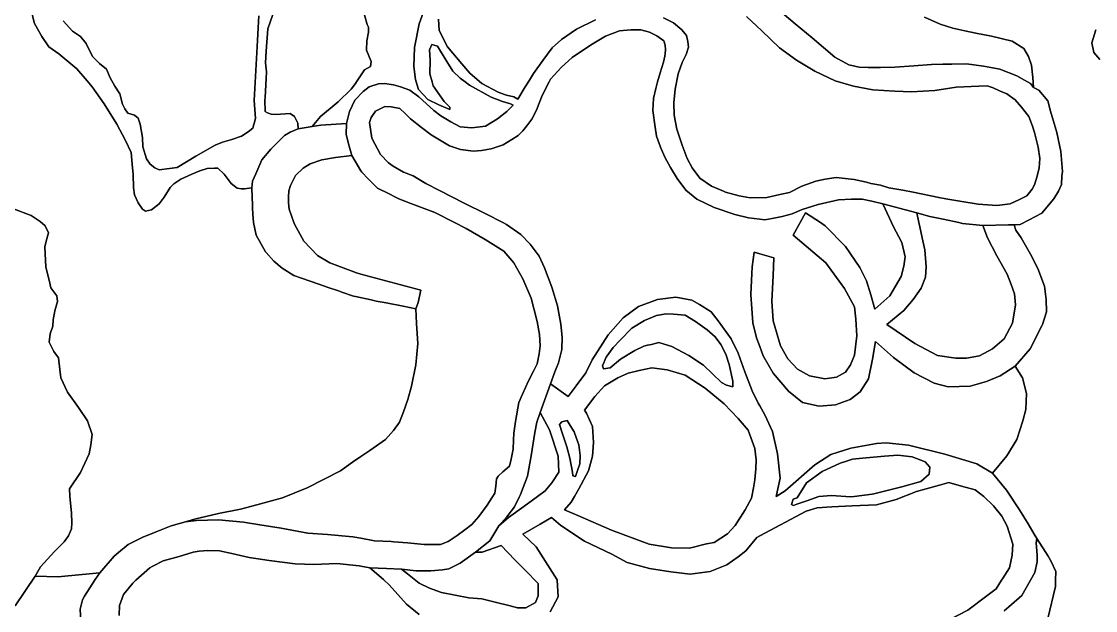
# Model space of a CAD drawing. Header units: inches. Extents: x 288635 to 1232953, y 676945 to 1655780.
# Drawn here: x 476562 to 509726, y 1128509 to 1146711 of the extents above; entities that cross this region are included whole.
import ezdxf

# ---------------------------------------------------------------- set-up
doc = ezdxf.new("R2010")
doc.units = ezdxf.units.IN
doc.header["$MEASUREMENT"] = 0

msp = doc.modelspace()

# ---------------------------------------------------------------- linework, layer by layer
at = {"color": 1}
for points in [[(478400.0565, 1128175.022), (478379.2353, 1128553.9688), (478448.0271, 1128839.7194), (478512.8878, 1128957.6479), (478836.3048, 1129463.7289), (478985.4236, 1129677.6569), (479427.3844, 1130185.6579), (479561.7694, 1130300.845), (479854.1053, 1130551.4187), (479981.8734, 1130613.9435), (480331.6263, 1130785.0991), (480438.3247, 1130827.9062), (480721.9591, 1130941.6997), (481179.988, 1131125.4598), (481623.615, 1131253.5493), (481966.9924, 1131289.766), (482649.6188, 1131310.9327), (483416.912, 1131236.8492), (483924.913, 1131157.474), (484581.081, 1131056.9322), (485406.5826, 1130903.4735), (486015.1255, 1130855.8484), (486793.0021, 1130787.0566), (487045.582, 1130741.3138), (487465.0451, 1130665.348), (487977.3066, 1130638.1483), (488063.0046, 1130633.598), (488481.0471, 1130596.5562), (488994.3398, 1130554.2228), (489497.0492, 1130554.2228), (489740.4663, 1130638.8897), (490010.3418, 1130824.0984), (490253.759, 1130998.7237), (490465.4261, 1131168.0574), (490682.3849, 1131411.4745), (490941.677, 1131766.0169), (491089.844, 1131988.2674), (491174.5108, 1132136.4343), (491206.2609, 1132353.3931), (491232.7193, 1132575.6435), (491280.3444, 1132665.602), (491428.5114, 1132797.894), (491629.5951, 1132972.5193), (491687.8035, 1133184.1864), (491740.7203, 1133491.1037), (491756.5953, 1133787.4376), (491767.1787, 1133993.813), (491814.8038, 1134348.3554), (491920.6373, 1134941.0233), (492031.7626, 1135195.0238), (492222.2629, 1135607.7746), (492370.4299, 1135909.4002), (492481.5551, 1136131.6506), (492545.0553, 1136438.5679), (492576.8053, 1136692.5684), (492555.6386, 1137041.8191), (492481.5551, 1137443.9866), (492301.6381, 1138163.6547), (492047.6376, 1138756.3226), (491761.887, 1139253.7402), (491454.9697, 1139608.2826), (490883.4686, 1139978.7), (490296.0924, 1140312.0757), (489935.2801, 1140494.4428), (489322.4238, 1140804.2017), (488586.8807, 1141089.9522), (488211.1716, 1141227.5358), (488107.2007, 1141282.3568), (487920.1293, 1141380.9945), (487555.0036, 1141555.6198), (487265.0197, 1141847.0854), (487071.9793, 1142050.2858), (487045.582, 1142093.7478), (486758.822, 1142565.8857), (486685.4805, 1142852.5842), (486591.1817, 1143221.207), (486601.3417, 1143556.4877), (486690.9785, 1143924.8096), (486858.6189, 1144275.3303), (487117.6994, 1144549.6508), (487300.5798, 1144686.8111), (487585.0603, 1144788.4113), (487773.0207, 1144798.5713), (488052.4213, 1144752.8512), (488260.7017, 1144686.8111), (488550.2623, 1144585.2109), (488834.7428, 1144382.0105), (489291.9437, 1143960.3696), (489510.3842, 1143797.8093), (489820.2648, 1143609.8489), (490109.8254, 1143457.4486), (490470.5061, 1143421.8886), (490892.1469, 1143477.7687), (491257.061, 1143704.57), (491544.9283, 1143924.7037), (491740.3375, 1144123.4821), (491658.1701, 1144160.7125), (491416.4676, 1144240.9262), (491062.8183, 1144375.5007), (490397.3369, 1144741.2614), (490260.7226, 1144844.3214), (490107.7764, 1144959.7019), (489884.2559, 1145178.1423), (489701.3755, 1145477.8629), (489498.1751, 1145797.9035), (489406.735, 1145950.3038), (489300.0547, 1145980.7839), (489234.0146, 1146001.1039), (489157.8145, 1145833.4636), (489178.1345, 1145518.503), (489173.0545, 1145091.7821), (489241.7936, 1144844.3214), (489274.6547, 1144726.0214), (489609.9354, 1144233.2604), (489792.8157, 1144065.6201), (489792.8157, 1143994.4999), (489447.375, 1144136.7402), (489107.0144, 1144304.3805), (488822.5338, 1144609.1812), (488748.0727, 1144844.3214), (488726.0136, 1144913.9818), (488680.2935, 1145315.3026), (488695.5335, 1145909.6638), (488844.7956, 1146637.7899), (489051.1342, 1147205.0663)], [(489051.1342, 1147205.0663), (488844.7956, 1146637.7899), (488695.5335, 1145909.6638), (488680.2935, 1145315.3026), (488726.0136, 1144913.9818), (488748.0727, 1144844.3214), (488822.5338, 1144609.1812), (489107.0144, 1144304.3805), (489447.375, 1144136.7402), (489792.8157, 1143994.4999), (489792.8157, 1144065.6201), (489609.9354, 1144233.2604), (489274.6547, 1144726.0214), (489241.7936, 1144844.3214), (489173.0545, 1145091.7821), (489178.1345, 1145518.503), (489157.8145, 1145833.4636), (489234.0146, 1146001.1039), (489300.0547, 1145980.7839), (489406.735, 1145950.3038), (489498.1751, 1145797.9035), (489701.3755, 1145477.8629), (489884.2559, 1145178.1423), (490107.7764, 1144959.7019), (490260.7226, 1144844.3214), (490397.3369, 1144741.2614), (491062.8183, 1144375.5007), (491416.4676, 1144240.9262), (491658.1701, 1144160.7125), (491740.3375, 1144123.4821), (491544.9283, 1143924.7037), (491257.061, 1143704.57), (490892.1469, 1143477.7687), (490470.5061, 1143421.8886), (490109.8254, 1143457.4486), (489820.2648, 1143609.8489), (489510.3842, 1143797.8093), (489291.9437, 1143960.3696), (488834.7428, 1144382.0105), (488550.2623, 1144585.2109), (488260.7017, 1144686.8111), (488052.4213, 1144752.8512), (487773.0207, 1144798.5713), (487585.0603, 1144788.4113), (487300.5798, 1144686.8111), (487117.6994, 1144549.6508), (486858.6189, 1144275.3303), (486690.9785, 1143924.8096), (486601.3417, 1143556.4877), (485803.7801, 1143510.7676), (485538.5858, 1143463.2579), (485797.878, 1143775.4669), (486337.6291, 1144230.5511), (486739.7966, 1144616.8436), (486877.3802, 1144796.7606), (486908.2947, 1144844.3214), (487152.5474, 1145220.0948), (487343.0478, 1145320.6366), (487358.9228, 1145468.8036), (487216.0475, 1145823.346), (487226.6309, 1146114.3882), (487274.256, 1146384.2638), (487274.256, 1146537.7224), (487231.9225, 1146617.0976), (487147.2557, 1146950.4732)], [(476875.941, 1147009.5975), (476967.6012, 1146648.5245), (477191.1216, 1146242.1237), (477404.4821, 1145922.083), (477719.4427, 1145713.8026), (478268.0838, 1145251.5217), (478588.1244, 1144880.6809), (478740.5247, 1144692.7206), (479111.3655, 1144164.3995), (479507.6063, 1143539.5583), (479776.8468, 1143036.6373), (479949.5672, 1142665.7965), (479984.2806, 1142305.1158), (480009.6806, 1141983.3818), (480018.1473, 1141585.4477), (480052.014, 1141352.6139), (480162.0809, 1141102.8467), (480297.5479, 1140912.3463), (480394.9147, 1140853.0795), (480572.7151, 1140886.9463), (480809.7822, 1141073.2133), (480966.4159, 1141280.6471), (481148.4496, 1141585.4477), (481271.2165, 1141695.5146), (481478.6502, 1141839.4482), (481817.3176, 1141991.8485), (482071.3181, 1142093.4487), (482295.6852, 1142169.6488), (482520.0523, 1142182.3489), (482625.8858, 1142173.8822), (482816.3862, 1141987.6152), (483036.52, 1141703.9813), (483218.5537, 1141560.0476), (483354.0206, 1141534.6476), (483452.3865, 1141536.1157), (483676.0016, 1141565.3393), (483684.7768, 1141272.8335), (483691.2416, 1141057.3383), (483697.3078, 1140947.1356), (483708.0662, 1140751.691), (483721.7216, 1140503.6172), (483808.0818, 1140107.3764), (484097.6424, 1139594.2954), (484118.4894, 1139570.587), (484356.7229, 1139299.6548), (484610.7234, 1139091.3744), (484971.4041, 1138862.7739), (485210.9752, 1138781.1019), (485744.9789, 1138591.6341), (486033.1263, 1138486.8532), (486353.924, 1138386.031), (486457.8394, 1138350.9452), (486810.3678, 1138227.7726), (486877.4536, 1138212.811), (487356.6497, 1138105.94), (487516.4892, 1138070.2923), (487818.9085, 1138015.6888), (488344.153, 1137917.181), (488735.6917, 1137831.5318), (488761.0917, 1137379.4109), (488801.7318, 1136759.6497), (488740.7717, 1136104.3284), (488608.6914, 1135443.9271), (488491.8512, 1135027.3662), (488359.3018, 1134645.8827), (488238.6621, 1134330.7346), (488053.4534, 1134071.4424), (487799.4529, 1133790.9835), (487323.2019, 1133452.3161), (487045.582, 1133267.2362), (486783.4508, 1133092.4821), (486413.0334, 1132822.6065), (485381.1564, 1132298.9422), (484619.1548, 1131989.0615), (483831.7533, 1131770.6211), (483328.8323, 1131643.6209), (482648.1109, 1131511.5406), (481901.3494, 1131333.7402), (481623.615, 1131253.5493), (481179.988, 1131125.4598), (480721.9591, 1130941.6997), (480438.3247, 1130827.9062), (480331.6263, 1130785.0991), (479981.8734, 1130613.9435), (479854.1053, 1130551.4187), (479561.7694, 1130300.845), (479427.3844, 1130185.6579), (478985.4236, 1129677.6569), (477999.9016, 1129581.1367), (477690.021, 1129550.6567), (476988.9796, 1129570.9767), (477146.4599, 1129860.5373), (477583.3408, 1130338.0582), (477877.9813, 1130632.6988), (478010.0616, 1130815.5792), (478106.5818, 1131034.0196), (478116.7418, 1131221.98), (478111.6618, 1131516.6206), (478050.7017, 1132039.8616), (478045.6217, 1132268.4621), (478380.9024, 1132776.4631), (478655.2229, 1133350.5043), (478706.023, 1133629.9048), (478740.0701, 1133951.5382), (478603.9995, 1134366.9296), (478318.2489, 1134784.9721), (477984.8732, 1135255.9314), (477773.2061, 1135700.4323), (477741.4561, 1135954.4328), (477704.4143, 1136319.5585), (477561.539, 1136510.0589), (477418.6638, 1136806.3928), (477445.1221, 1137055.1017), (477535.0807, 1137293.2272), (477545.664, 1137494.3109), (477593.2891, 1137769.4781), (477672.6643, 1138060.5204), (477656.7892, 1138235.1457), (477471.5805, 1138478.5629), (477418.6638, 1138721.98), (477318.1219, 1139118.8558), (477281.0802, 1139743.2737), (477328.7052, 1139923.1907), (477392.2054, 1140177.1913), (477291.6635, 1140399.4417), (477138.2049, 1140526.442), (476857.746, 1140716.9423), (476312.7032, 1140923.3177)], [(484321.5001, 1146924.0148), (484173.3331, 1146484.8056), (484120.4163, 1145796.8876), (484093.9579, 1145437.0535), (484125.708, 1145156.5946), (484120.4163, 1144950.2192), (484088.7464, 1144365.4204), (484078.0829, 1144278.1762), (484083.3746, 1143928.9255), (484157.4581, 1143886.5921), (484268.5833, 1143844.2587), (484416.7502, 1143833.6753), (484861.2511, 1143870.7171), (484988.2514, 1143775.4669), (485099.3766, 1143569.0915), (485109.96, 1143394.4661), (484853.8182, 1143292.3271), (484686.1778, 1143185.6469), (484259.457, 1142764.0061), (483985.1364, 1142433.8054), (483802.2561, 1142007.0846), (483700.6559, 1141773.4041), (483676.0016, 1141565.3393), (483452.3865, 1141536.1157), (483354.0206, 1141534.6476), (483218.5537, 1141560.0476), (483036.52, 1141703.9813), (482816.3862, 1141987.6152), (482625.8858, 1142173.8822), (482520.0523, 1142182.3489), (482295.6852, 1142169.6488), (482071.3181, 1142093.4487), (481817.3176, 1141991.8485), (481478.6502, 1141839.4482), (481271.2165, 1141695.5146), (481148.4496, 1141585.4477), (480966.4159, 1141280.6471), (480809.7822, 1141073.2133), (480572.7151, 1140886.9463), (480394.9147, 1140853.0795), (480297.5479, 1140912.3463), (480162.0809, 1141102.8467), (480052.014, 1141352.6139), (480018.1473, 1141585.4477), (480009.6806, 1141983.3818), (479984.2806, 1142305.1158), (479949.5672, 1142665.7965), (479776.8468, 1143036.6373), (479507.6063, 1143539.5583), (479111.3655, 1144164.3995), (478740.5247, 1144692.7206), (478588.1244, 1144880.6809), (478268.0838, 1145251.5217), (477719.4427, 1145713.8026), (477404.4821, 1145922.083), (477191.1216, 1146242.1237), (476967.6012, 1146648.5245), (476875.941, 1147009.5975)], [(483893.6543, 1146880.9578), (483874.9354, 1146516.9094), (483852.5944, 1146123.9232), (483752.1947, 1144273.3502), (483783.926, 1143714.7568), (483707.7259, 1143409.9562), (483560.4056, 1143298.1959), (483352.1252, 1143166.1157), (483062.5646, 1143064.5155), (482767.924, 1142983.2353), (482539.3236, 1142886.7151), (481944.9624, 1142546.3544), (481365.8412, 1142195.8337), (481132.1607, 1142165.3537), (480817.2001, 1142129.7936), (480680.0398, 1142185.6737), (480537.7996, 1142297.4339), (480420.9593, 1142470.1543), (480309.1991, 1142835.915), (480299.0391, 1143125.4756), (480227.9189, 1143542.0364), (480166.9588, 1143724.9168), (480050.1186, 1143816.357), (479846.9182, 1143877.3171), (479750.398, 1144014.4774), (479684.3578, 1144156.7176), (479597.9977, 1144471.6783), (479440.5174, 1144715.5188), (479303.3571, 1144969.5193), (479191.5969, 1145233.6798), (478973.1564, 1145411.4802), (478759.796, 1145624.8406), (478556.5956, 1146026.1614), (478388.9553, 1146249.6818), (478134.9548, 1146412.2422), (477850.4742, 1146732.2828)], [(477850.4742, 1146732.2828), (478134.9548, 1146412.2422), (478388.9553, 1146249.6818), (478556.5956, 1146026.1614), (478759.796, 1145624.8406), (478973.1564, 1145411.4802), (479191.5969, 1145233.6798), (479303.3571, 1144969.5193), (479440.5174, 1144715.5188), (479597.9977, 1144471.6783), (479684.3578, 1144156.7176), (479750.398, 1144014.4774), (479846.9182, 1143877.3171), (480050.1186, 1143816.357), (480166.9588, 1143724.9168), (480227.9189, 1143542.0364), (480299.0391, 1143125.4756), (480309.1991, 1142835.915), (480420.9593, 1142470.1543), (480537.7996, 1142297.4339), (480680.0398, 1142185.6737), (480817.2001, 1142129.7936), (481132.1607, 1142165.3537), (481365.8412, 1142195.8337), (481944.9624, 1142546.3544), (482539.3236, 1142886.7151), (482767.924, 1142983.2353), (483062.5646, 1143064.5155), (483352.1252, 1143166.1157), (483560.4056, 1143298.1959), (483707.7259, 1143409.9562), (483783.926, 1143714.7568), (483752.1947, 1144273.3502), (483852.5944, 1146123.9232), (483874.9354, 1146516.9094), (483893.6543, 1146880.9578)], [(499992.782, 1147033.8455), (500449.9829, 1146637.6048), (500973.224, 1146200.7239), (501679.3454, 1145611.4427), (502106.0662, 1145372.6822), (502431.1869, 1145296.4821), (502705.5074, 1145286.3221), (503086.5082, 1145291.4021), (503533.5491, 1145301.5621), (504117.7503, 1145342.2022), (504666.3914, 1145382.8422), (505007.119, 1145388.4279), (505286.1526, 1145393.0023), (505743.3535, 1145398.0823), (506271.6746, 1145332.0421), (506495.195, 1145291.4021), (506769.5156, 1145235.522), (507292.7566, 1145032.3215), (507536.5971, 1144895.1613), (507714.3974, 1144793.5611), (507807.6572, 1144672.6547), (507975.2976, 1144591.3745), (508254.6981, 1144261.1739), (508340.9304, 1143942.4896), (508452.9836, 1143556.5593), (508482.8257, 1143453.7782), (508534.0987, 1143280.7319), (508656.0189, 1142691.4507), (508701.739, 1142076.7695), (508691.0275, 1141935.734), (508671.259, 1141675.4487), (508584.8988, 1141472.2483), (508442.6585, 1141228.4078), (508071.8178, 1140791.5269), (507675.577, 1140578.1665), (507396.1764, 1140441.0062), (507218.3761, 1140425.7662), (507037.9165, 1140422.6553), (506243.0071, 1140408.9522), (505616.3533, 1140470.4724), (505502.7792, 1140494.4428), (505017.2603, 1140596.9141), (504605.4312, 1140683.8328), (504204.1587, 1140799.6956), (503161.6983, 1141074.8628), (502818.3527, 1141162.554), (502522.0188, 1141215.4708), (502188.6432, 1141215.4708), (501791.7674, 1141199.5958), (501162.0578, 1141056.7205), (500669.9318, 1140897.9702), (500357.7228, 1140770.9699), (500050.8055, 1140686.3031), (499738.5966, 1140622.803), (499511.0545, 1140585.7612), (499356.9971, 1140603.7892), (499013.6368, 1140643.9697), (498590.3026, 1140749.8032), (497954.2077, 1140960.5178), (497420.8067, 1141219.5983), (497075.366, 1141493.9189), (496806.1254, 1141859.6796), (496602.925, 1142200.0403), (496425.1247, 1142520.0809), (496298.1244, 1142829.9615), (496171.1242, 1143165.2422), (496125.4041, 1143449.7228), (496054.2839, 1143957.7238), (496079.684, 1144328.5645), (496145.7241, 1144643.5252), (496205.5357, 1144844.3214), (496287.9644, 1145121.0461), (496384.4846, 1145456.3268), (496425.1247, 1145639.2072), (496433.7074, 1145722.8884), (496445.4447, 1145837.3276), (496440.3647, 1145974.4878), (496399.7246, 1146111.6481), (496181.2842, 1146269.1284), (495952.6837, 1146380.8886), (495683.4432, 1146446.9288), (495378.6426, 1146446.9288), (495028.1219, 1146421.5287), (494596.321, 1146253.8884), (494128.9601, 1145974.4878), (493570.159, 1145593.4871), (493234.8783, 1145298.8465), (492899.5976, 1144922.9257), (492859.1045, 1144844.3214), (492640.5171, 1144420.0047), (492548.2303, 1144187.1709), (492467.7968, 1143971.2705), (492323.8631, 1143691.8699), (492162.9962, 1143488.6695), (492040.2292, 1143327.8025), (491896.2956, 1143188.1023), (491705.7952, 1143061.102), (491440.788, 1142898.6475), (491069.9473, 1142776.7273), (490770.2267, 1142720.8472), (490521.3062, 1142705.6071), (490114.9054, 1142756.4072), (489774.5447, 1142868.1675), (489215.7436, 1143203.4481), (488916.023, 1143432.0486), (488570.5823, 1143701.2891), (488408.022, 1143868.9295), (488240.3816, 1144021.3298), (487976.2211, 1144077.2099), (487783.1807, 1144082.2899), (487498.7002, 1143940.0496), (487356.4599, 1143747.0092), (487310.7398, 1143584.4489), (487381.8599, 1143106.9279), (487646.0205, 1142598.9269), (487894.941, 1142339.8464), (488041.8379, 1142243.5379), (488354.0469, 1142053.0375), (488660.9642, 1141941.9123), (489047.2566, 1141709.0785), (489491.7575, 1141476.2447), (490232.5923, 1141100.5356), (490899.3436, 1140767.1599), (491427.1832, 1140494.4428), (491534.3449, 1140439.0759), (491978.8458, 1140126.867), (492264.5964, 1139830.533), (492550.3469, 1139460.1156), (492714.3889, 1139094.9899), (492936.6394, 1138497.0304), (493111.2647, 1137920.2376), (493217.0983, 1137354.0281), (493259.4317, 1136951.8606), (493243.5566, 1136570.8599), (493143.0148, 1136163.4007), (493026.5979, 1135882.9418), (492895.8224, 1135515.2267), (492580.8618, 1134631.3049), (492476.2634, 1134332.4804), (492418.055, 1134009.6881), (492296.3464, 1133284.7283), (492190.5129, 1132660.3104), (491968.2624, 1132094.1009), (491940.3617, 1132036.7051), (491783.0537, 1131713.1001), (491544.9283, 1131406.1829), (491305.7792, 1131131.1779), (491026.3787, 1130658.737), (490584.4178, 1130313.2963), (490110.8837, 1129977.43), (489761.633, 1129802.8047), (489560.5493, 1129771.0546), (489200.7152, 1129734.0128), (488745.631, 1129734.0128), (488301.4548, 1129792.5379), (487835.9323, 1129811.4104), (487322.4946, 1129832.2255), (487045.582, 1129883.2706), (486994.0858, 1129892.7632), (486295.5844, 1129961.555), (485591.7913, 1129929.8049), (485014.9985, 1129956.2633), (484210.6636, 1130056.8052), (483591.5373, 1130146.7637), (483057.0779, 1130273.7639), (482681.3689, 1130353.1391), (482321.5348, 1130369.0141), (482046.3676, 1130347.8474), (481861.1589, 1130316.0973), (481427.2413, 1130178.5137), (480935.1154, 1130040.9301), (480622.1884, 1129880.4547), (480595.8131, 1129866.9289), (480522.3645, 1129829.263), (480094.7481, 1129444.8402), (479998.4885, 1129358.3038), (479712.7379, 1129009.0531), (479591.0293, 1128665.094), (479575.1543, 1128358.1768)], [(487147.2557, 1146950.4732), (487231.9225, 1146617.0976), (487274.256, 1146537.7224), (487274.256, 1146384.2638), (487226.6309, 1146114.3882), (487216.0475, 1145823.346), (487358.9228, 1145468.8036), (487343.0478, 1145320.6366), (487152.5474, 1145220.0948), (486908.2947, 1144844.3214), (486877.3802, 1144796.7606), (486739.7966, 1144616.8436), (486337.6291, 1144230.5511), (486337.6291, 1144230.5511), (485797.878, 1143775.4669), (485538.5858, 1143463.2579), (485109.96, 1143394.4661), (485099.3766, 1143569.0915), (484988.2514, 1143775.4669), (484861.2511, 1143870.7171), (484416.7502, 1143833.6753), (484268.5833, 1143844.2587), (484157.4581, 1143886.5921), (484083.3746, 1143928.9255), (484078.0829, 1144278.1762), (484088.7464, 1144365.4204), (484120.4163, 1144950.2192), (484125.708, 1145156.5946), (484093.9579, 1145437.0535), (484120.4163, 1145796.8876), (484173.3331, 1146484.8056), (484321.5001, 1146924.0148)], [(496389.5646, 1146817.7695), (496694.3652, 1146670.4492), (496953.4457, 1146457.0888), (497100.766, 1146279.2884), (497141.4061, 1146091.3281), (497156.6461, 1145918.6077), (497090.606, 1145684.9273), (496963.6058, 1145441.0868), (496836.6055, 1145095.6461), (496745.1653, 1144618.1251), (496709.6052, 1144196.4843), (496719.7653, 1143810.4035), (496801.0454, 1143378.6026), (496958.5257, 1142885.8417), (497121.0861, 1142479.4408), (497268.4064, 1142184.8003), (497512.2469, 1141864.7596), (497867.8476, 1141625.9991), (498235.9296, 1141465.7752), (498299.6484, 1141438.0388), (498722.5946, 1141326.596), (499061.2619, 1141263.0959), (499574.5546, 1141268.3876), (499976.7221, 1141363.6378), (500278.3477, 1141427.1379), (500654.0567, 1141622.93), (501087.9743, 1141776.3886), (501379.0165, 1141834.5971), (501722.9756, 1141887.5138), (502273.31, 1141824.0137), (502659.6024, 1141744.6385), (502785.3118, 1141706.3792), (503090.1686, 1141657.3259), (503339.9357, 1141568.4257), (503781.4469, 1141495.9765), (504097.4302, 1141435.6744), (504884.8318, 1141273.114), (505109.1947, 1141234.5516), (505535.0731, 1141161.3538), (506098.9542, 1141069.9136), (506678.0754, 1141029.2735), (507094.6362, 1141080.0736), (507379.1168, 1141207.0739), (507607.7172, 1141318.8341), (507770.2776, 1141527.1145), (507846.4777, 1141659.1948), (507927.7579, 1141928.4353), (507983.638, 1142192.5959), (508009.038, 1142471.9964), (507958.2379, 1142827.5971), (507846.4777, 1143284.798), (507780.4376, 1143477.8384), (507663.5973, 1143772.479), (507440.0769, 1144062.0396), (507241.9565, 1144290.6401), (506982.876, 1144478.6004), (506764.4355, 1144570.0406), (506566.3152, 1144656.4008), (506383.4348, 1144717.3609), (506124.3543, 1144712.2809), (505428.3929, 1144676.7208), (505232.0524, 1144646.7452), (504762.9115, 1144575.1206), (504041.5501, 1144539.5606), (503533.5491, 1144554.8006), (502852.8277, 1144600.5207), (502253.3865, 1144707.2009), (501684.4254, 1144879.9212), (501054.5041, 1145179.6418), (500490.623, 1145509.8425), (499967.382, 1145901.0033), (499418.7409, 1146419.1643), (498946.2999, 1146866.2052)], [(498946.2999, 1146866.2052), (499418.7409, 1146419.1643), (499967.382, 1145901.0033), (500490.623, 1145509.8425), (501054.5041, 1145179.6418), (501684.4254, 1144879.9212), (502253.3865, 1144707.2009), (502852.8277, 1144600.5207), (503533.5491, 1144554.8006), (504041.5501, 1144539.5606), (504762.9115, 1144575.1206), (505232.0524, 1144646.7452), (505428.3929, 1144676.7208), (506124.3543, 1144712.2809), (506383.4348, 1144717.3609), (506566.3152, 1144656.4008), (506764.4355, 1144570.0406), (506982.876, 1144478.6004), (507241.9565, 1144290.6401), (507440.0769, 1144062.0396), (507663.5973, 1143772.479), (507780.4376, 1143477.8384), (507846.4777, 1143284.798), (507958.2379, 1142827.5971), (508009.038, 1142471.9964), (507983.638, 1142192.5959), (507927.7579, 1141928.4353), (507846.4777, 1141659.1948), (507770.2776, 1141527.1145), (507607.7172, 1141318.8341), (507379.1168, 1141207.0739), (507094.6362, 1141080.0736), (506678.0754, 1141029.2735), (506098.9542, 1141069.9136), (505535.0731, 1141161.3538), (505109.1947, 1141234.5516), (504884.8318, 1141273.114), (504097.4302, 1141435.6744), (503781.4469, 1141495.9765), (503339.9357, 1141568.4257), (503090.1686, 1141657.3259), (502785.3118, 1141706.3792), (502659.6024, 1141744.6385), (502273.31, 1141824.0137), (501722.9756, 1141887.5138), (501379.0165, 1141834.5971), (501087.9743, 1141776.3886), (500654.0567, 1141622.93), (500278.3477, 1141427.1379), (499976.7221, 1141363.6378), (499574.5546, 1141268.3876), (499061.2619, 1141263.0959), (498722.5946, 1141326.596), (498299.6484, 1141438.0388), (498235.9296, 1141465.7752), (497867.8476, 1141625.9991), (497512.2469, 1141864.7596), (497268.4064, 1142184.8003), (497121.0861, 1142479.4408), (496958.5257, 1142885.8417), (496801.0454, 1143378.6026), (496719.7653, 1143810.4035), (496709.6052, 1144196.4843), (496745.1653, 1144618.1251), (496836.6055, 1145095.6461), (496963.6058, 1145441.0868), (497090.606, 1145684.9273), (497156.6461, 1145918.6077), (497141.4061, 1146091.3281), (497100.766, 1146279.2884), (496953.4457, 1146457.0888), (496694.3652, 1146670.4492), (496389.5646, 1146817.7695)], [(504449.8411, 1146846.0524), (504932.4421, 1146627.6119), (505318.5228, 1146500.6117), (505686.7629, 1146421.9839), (505686.7692, 1146421.9826), (506033.2757, 1146349.174), (506512.2547, 1146252.5379), (507152.3359, 1146100.1376), (507507.9366, 1145876.6171), (507655.2569, 1145632.7766), (507746.6971, 1145363.5361), (507787.3372, 1144977.4553), (507807.6572, 1144672.6547), (507714.3974, 1144793.5611), (507536.5971, 1144895.1613), (507292.7566, 1145032.3215), (506769.5156, 1145235.522), (506495.195, 1145291.4021), (506271.6746, 1145332.0421), (505743.3535, 1145398.0823), (505286.1526, 1145393.0023), (505007.119, 1145388.4279), (504666.3914, 1145382.8422), (504117.7503, 1145342.2022), (503533.5491, 1145301.5621), (503086.5082, 1145291.4021), (502705.5074, 1145286.3221), (502431.1869, 1145296.4821), (502106.0662, 1145372.6822), (501679.3454, 1145611.4427), (500973.224, 1146200.7239), (500449.9829, 1146637.6048), (499992.782, 1147033.8455)], [(508257.7377, 1128265.0432), (508486.3381, 1129249.2951), (508489.6034, 1129370.1097), (508491.6232, 1129444.8402), (508499.0382, 1129719.1961), (508346.6379, 1130049.3967), (508268.7571, 1130192.9738), (507915.5631, 1130740.2223), (507832.8974, 1130868.3068), (507650.0171, 1131183.2674), (507375.6965, 1131620.1483), (506979.4557, 1132224.6695), (506544.1487, 1132749.4221), (506986.7191, 1133285.8712), (507295.1774, 1133795.4978), (507482.9345, 1134372.1806), (507576.8131, 1134720.8725), (507590.2243, 1135217.0879), (507469.5233, 1135699.892), (507241.5325, 1136061.9951), (507710.9254, 1136598.4442), (508063.7191, 1137304.0318), (508086.4397, 1137349.4729), (508214.0581, 1137743.5208), (508203.898, 1138119.4416), (508153.0979, 1138530.9224), (507944.8175, 1139079.5635), (507721.2971, 1139516.4444), (507426.6565, 1140029.5254), (507264.8103, 1140266.3735), (507218.3761, 1140425.7662), (507396.1764, 1140441.0062), (507675.577, 1140578.1665), (508071.8178, 1140791.5269), (508442.6585, 1141228.4078), (508584.8988, 1141472.2483), (508671.259, 1141675.4487), (508691.0275, 1141935.734), (508701.739, 1142076.7695), (508656.0189, 1142691.4507), (508534.0987, 1143280.7319), (508482.8257, 1143453.7782), (508452.9836, 1143556.5593), (508340.9304, 1143942.4896), (508254.6981, 1144261.1739), (507975.2976, 1144591.3745), (507807.6572, 1144672.6547), (507787.3372, 1144977.4553), (507746.6971, 1145363.5361), (507655.2569, 1145632.7766), (507507.9366, 1145876.6171), (507152.3359, 1146100.1376), (506512.2547, 1146252.5379), (506033.2757, 1146349.174), (505686.7692, 1146421.9826), (505686.7629, 1146421.9839), (505318.5228, 1146500.6117), (504932.4421, 1146627.6119), (504449.8411, 1146846.0524)], [(489437.215, 1146778.3455), (489462.6151, 1146427.8248), (489721.6956, 1145924.9038), (490163.6565, 1145396.5827), (490402.4169, 1145112.1022), (490773.2577, 1144792.0615), (491281.2587, 1144522.821), (491474.9349, 1144459.0496), (491541.7532, 1144433.2339), (491761.3579, 1144377.6713), (491885.3249, 1144312.4531), (492111.4554, 1144688.6761), (492132.5161, 1144724.8053), (492247.3401, 1144901.8256), (492247.3416, 1144901.828), (492376.3566, 1145100.7261), (492660.8372, 1145507.1269), (492950.3977, 1145893.2077), (493239.9583, 1146152.2882), (493702.2392, 1146472.3288), (494286.4404, 1146761.8894)], [(494286.4404, 1146761.8894), (493702.2392, 1146472.3288), (493239.9583, 1146152.2882), (492950.3977, 1145893.2077), (492660.8372, 1145507.1269), (492376.3566, 1145100.7261), (492247.3416, 1144901.828), (492247.3401, 1144901.8256), (492132.5161, 1144724.8053), (492111.4554, 1144688.6761), (491885.3249, 1144312.4531), (491761.3579, 1144377.6713), (491541.7532, 1144433.2339), (491474.9349, 1144459.0496), (491281.2587, 1144522.821), (490773.2577, 1144792.0615), (490402.4169, 1145112.1022), (490163.6565, 1145396.5827), (489721.6956, 1145924.9038), (489462.6151, 1146427.8248), (489437.215, 1146778.3455)], [(509734.6744, 1146452.3516), (509616.1409, 1146045.9508), (509673.7143, 1145747.9235), (509856.5947, 1145534.5631)], [(509856.5947, 1145534.5631), (509673.7143, 1145747.9235), (509616.1409, 1146045.9508), (509734.6744, 1146452.3516)], [(476312.7032, 1140923.3177), (476857.746, 1140716.9423), (477138.2049, 1140526.442), (477291.6635, 1140399.4417), (477392.2054, 1140177.1913), (477328.7052, 1139923.1907), (477281.0802, 1139743.2737), (477318.1219, 1139118.8558), (477418.6638, 1138721.98), (477471.5805, 1138478.5629), (477656.7892, 1138235.1457), (477672.6643, 1138060.5204), (477593.2891, 1137769.4781), (477545.664, 1137494.3109), (477535.0807, 1137293.2272), (477445.1221, 1137055.1017), (477418.6638, 1136806.3928), (477561.539, 1136510.0589), (477704.4143, 1136319.5585), (477741.4561, 1135954.4328), (477773.2061, 1135700.4323), (477984.8732, 1135255.9314), (478318.2489, 1134784.9721), (478603.9995, 1134366.9296), (478740.0701, 1133951.5382), (478706.023, 1133629.9048), (478655.2229, 1133350.5043), (478380.9024, 1132776.4631), (478045.6217, 1132268.4621), (478050.7017, 1132039.8616), (478111.6618, 1131516.6206), (478116.7418, 1131221.98), (478106.5818, 1131034.0196), (478010.0616, 1130815.5792), (477877.9813, 1130632.6988), (477583.3408, 1130338.0582), (477146.4599, 1129860.5373), (476988.9796, 1129570.9767), (476370.4049, 1128659.1072)], [(488843.8518, 1128390.2435), (488446.976, 1128707.7441), (487917.8082, 1129303.0578), (487758.303, 1129444.8402), (487735.6636, 1129464.9641), (487322.4946, 1129832.2255), (487835.9323, 1129811.4104), (488301.4548, 1129792.5379), (488486.8311, 1129643.3326), (488843.8518, 1129355.9746), (489161.3524, 1129197.2242), (489531.7698, 1129064.9323), (490378.4382, 1128906.182), (490775.314, 1128866.4944), (491225.1065, 1128760.6609), (491608.7531, 1128668.0565), (491873.337, 1128588.6814), (492137.9208, 1128588.6814), (492428.9631, 1128760.6609), (492521.5674, 1128959.0988), (492521.5674, 1129342.7454), (492115.1349, 1129758.5212), (491801.065, 1130079.8111), (491370.6276, 1130520.1436), (490782.5382, 1130313.2963), (490584.4178, 1130313.2963), (491026.3787, 1130658.737), (491305.7792, 1131131.1779), (491605.4998, 1131385.1784), (492072.8607, 1131725.5391), (492337.276, 1131918.7657), (492498.6668, 1132036.7051), (492733.2621, 1132208.1401), (492941.5425, 1132451.9806), (493154.9029, 1132782.1812), (493129.5029, 1133274.9422), (492870.4223, 1134092.8239), (492580.8618, 1134631.3049), (492895.8224, 1135515.2267), (493439.3835, 1135118.9859), (493660.237, 1135412.2932), (493690.6144, 1135452.6363), (493989.4667, 1135849.5309), (494179.3035, 1136254.2543), (494680.3481, 1137023.0132), (495142.629, 1137556.4143), (495615.07, 1137901.855), (496204.3512, 1138120.2954), (496768.2323, 1138196.4956), (497266.0733, 1138094.8954), (497494.6737, 1137967.8951), (497860.4345, 1137734.2147), (497860.4345, 1137734.2147), (498078.8749, 1137464.9741), (498480.1957, 1136906.173), (498688.4761, 1136459.1321), (498896.7565, 1135880.0109), (499125.357, 1135295.8098), (499313.3174, 1134919.889), (499356.9971, 1134839.2496), (499511.4378, 1134554.1283), (499750.1983, 1134041.0473), (499902.5986, 1133350.1659), (499983.8787, 1132598.3244), (499866.489, 1132036.7091), (500145.8895, 1132209.4295), (501060.2914, 1133012.0711), (501558.1324, 1133327.0317), (502167.7336, 1133530.2321), (502965.2952, 1133672.4724), (503265.0158, 1133687.7124), (503955.8972, 1133621.6723), (505068.4194, 1133342.2717), (506064.1014, 1133037.4711), (506544.1487, 1132749.4221), (506979.4557, 1132224.6695), (507375.6965, 1131620.1483), (507650.0171, 1131183.2674), (507832.8974, 1130868.3068), (507915.5631, 1130740.2223), (507894.7042, 1130592.0812), (507929.6293, 1130226.9555), (507926.4543, 1130011.0551), (507857.345, 1129689.7444), (507720.1292, 1129444.8402), (507456.0242, 1128973.463), (507049.0411, 1128619.237), (506907.3831, 1128495.9421)], [(505210.6597, 1128226.7015), (505784.7008, 1128521.3421), (506328.2619, 1128927.7429), (506663.5426, 1129181.7434), (506825.7857, 1129444.8402), (506851.503, 1129486.544), (507075.0234, 1129826.9047), (507151.2236, 1130223.1455), (507171.5436, 1130563.5062), (506998.8233, 1131117.2273), (506831.1829, 1131427.1079), (506577.1824, 1131742.0685), (506282.5418, 1132031.6291), (506013.3013, 1132234.8295), (505586.5804, 1132356.7498), (505195.4196, 1132468.51), (504909.0861, 1132386.3149), (504499.9435, 1132268.866), (504200.049, 1132182.7781), (503574.8964, 1131940.1889), (502959.7412, 1131772.6172), (502208.3737, 1131742.0685), (501588.6124, 1131711.5885), (501136.4915, 1131686.1884), (500791.0508, 1131584.5882), (499356.9971, 1130814.9794), (499267.0478, 1130766.7066), (498927.2366, 1130358.0399), (498693.5561, 1130170.0795), (498337.9554, 1129926.239), (497829.9544, 1129717.9586), (497205.1132, 1129636.6785), (496615.832, 1129702.7186), (495950.3507, 1129809.3988), (495269.6293, 1129997.3592), (494787.0283, 1130251.3597), (493948.8267, 1130657.7605), (493212.2252, 1131140.3615), (492923.659, 1131384.4203), (492753.5821, 1131283.5782), (492573.7725, 1131177.0846), (492045.3165, 1130864.1026), (492455.4215, 1130480.456), (493103.6519, 1129461.8081), (493104.5003, 1129444.8402), (493130.1103, 1128932.6404), (492891.9849, 1128469.6186)], [(492891.9849, 1128469.6186), (493130.1103, 1128932.6404), (493104.5003, 1129444.8402), (493103.6519, 1129461.8081), (492455.4215, 1130480.456), (492045.3165, 1130864.1026), (492573.7725, 1131177.0846), (492753.5821, 1131283.5782), (492923.659, 1131384.4203), (493212.2252, 1131140.3615), (493948.8267, 1130657.7605), (494787.0283, 1130251.3597), (495269.6293, 1129997.3592), (495950.3507, 1129809.3988), (496615.832, 1129702.7186), (497205.1132, 1129636.6785), (497829.9544, 1129717.9586), (498337.9554, 1129926.239), (498693.5561, 1130170.0795), (498927.2366, 1130358.0399), (499267.0478, 1130766.7066), (499356.9971, 1130814.9794), (500791.0508, 1131584.5882), (501136.4915, 1131686.1884), (501588.6124, 1131711.5885), (502208.3737, 1131742.0685), (502959.7412, 1131772.6172), (503574.8964, 1131940.1889), (504200.049, 1132182.7781), (504499.9435, 1132268.866), (504909.0861, 1132386.3149), (505195.4196, 1132468.51), (505586.5804, 1132356.7498), (506013.3013, 1132234.8295), (506282.5418, 1132031.6291), (506577.1824, 1131742.0685), (506831.1829, 1131427.1079), (506998.8233, 1131117.2273), (507171.5436, 1130563.5062), (507151.2236, 1130223.1455), (507075.0234, 1129826.9047), (507075.0234, 1129826.9047), (506851.503, 1129486.544), (506825.7857, 1129444.8402), (506663.5426, 1129181.7434), (506328.2619, 1128927.7429), (505784.7008, 1128521.3421), (505210.6597, 1128226.7015)], [(506907.3831, 1128495.9421), (507049.0411, 1128619.237), (507456.0242, 1128973.463), (507720.1292, 1129444.8402), (507857.345, 1129689.7444), (507926.4543, 1130011.0551), (507929.6293, 1130226.9555), (507894.7042, 1130592.0812), (507915.5631, 1130740.2223), (508268.7571, 1130192.9738), (508346.6379, 1130049.3967), (508499.0382, 1129719.1961), (508491.6232, 1129444.8402), (508489.6034, 1129370.1097), (508486.3381, 1129249.2951), (508257.7377, 1128265.0432)], [(479575.1543, 1128358.1768), (479591.0293, 1128665.094), (479712.7379, 1129009.0531), (479998.4885, 1129358.3038), (480094.7481, 1129444.8402), (480522.3645, 1129829.263), (480595.8131, 1129866.9289), (480622.1884, 1129880.4547), (480935.1154, 1130040.9301), (481427.2413, 1130178.5137), (481861.1589, 1130316.0973), (482046.3676, 1130347.8474), (482321.5348, 1130369.0141), (482681.3689, 1130353.1391), (483057.0779, 1130273.7639), (483591.5373, 1130146.7637), (484210.6636, 1130056.8052), (485014.9985, 1129956.2633), (485591.7913, 1129929.8049), (486295.5844, 1129961.555), (486994.0858, 1129892.7632), (487045.582, 1129883.2706), (487322.4946, 1129832.2255), (487735.6636, 1129464.9641), (487758.303, 1129444.8402), (487917.8082, 1129303.0578), (488446.976, 1128707.7441), (488843.8518, 1128390.2435)], [(476370.4049, 1128659.1072), (476988.9796, 1129570.9767), (477690.021, 1129550.6567), (477999.9016, 1129581.1367), (478985.4236, 1129677.6569), (478985.4236, 1129677.6569), (478836.3048, 1129463.7289), (478512.8878, 1128957.6479), (478448.0271, 1128839.7194), (478379.2353, 1128553.9688), (478400.0565, 1128175.022)]]:
    msp.add_lwpolyline(points, dxfattribs=at)
for points in [[(496298.1244, 1142829.9615), (496425.1247, 1142520.0809), (496602.925, 1142200.0403), (496806.1254, 1141859.6796), (497075.366, 1141493.9189), (497420.8067, 1141219.5983), (497954.2077, 1140960.5178), (498590.3026, 1140749.8032), (499013.6368, 1140643.9697), (499356.9971, 1140603.7892), (499511.0545, 1140585.7612), (499738.5966, 1140622.803), (500050.8055, 1140686.3031), (500357.7228, 1140770.9699), (500669.9318, 1140897.9702), (501162.0578, 1141056.7205), (501791.7674, 1141199.5958), (502188.6432, 1141215.4708), (502522.0188, 1141215.4708), (502818.3527, 1141162.554), (503161.6983, 1141074.8628), (503365.2084, 1140633.9242), (503429.5844, 1140494.4428), (503479.1989, 1140386.9448), (503749.0744, 1139884.2355), (503849.6163, 1139434.4429), (503807.2829, 1139148.6923), (503727.9077, 1138825.9), (503378.657, 1138233.2322), (502907.6978, 1137820.4813), (502792.1275, 1138261.3839), (502654.9672, 1138693.1847), (502446.6868, 1139104.6656), (502004.7259, 1139754.9069), (501379.8847, 1140400.0682), (501237.7255, 1140494.4428), (500775.3635, 1140801.389), (500606.0917, 1140494.4428), (500394.3627, 1140110.5076), (501395.1247, 1139251.9859), (501979.3259, 1138464.5843), (502284.1265, 1137890.5431), (502324.7666, 1137509.5424), (502360.3267, 1136996.4613), (502289.2065, 1136402.1002), (502162.2063, 1136102.3796), (502009.806, 1135873.7791), (501725.3254, 1135721.3788), (501364.6447, 1135670.5787), (500892.2037, 1135756.9389), (500526.443, 1135970.2993), (500221.6424, 1136290.3399), (500003.2019, 1136691.6607), (499774.6015, 1137458.7423), (499733.9614, 1138063.2635), (499774.6015, 1138850.6651), (499794.9215, 1139404.3862), (499356.9971, 1139533.1875), (499190.4003, 1139582.1865), (499129.4402, 1139124.9856), (499118.6574, 1138923.7066), (499083.7201, 1138271.5439), (499149.7602, 1137402.8622), (499261.5205, 1136935.5012), (499356.9971, 1136668.6564), (499459.6409, 1136381.7801), (499769.5215, 1135843.299), (500241.9624, 1135289.5779), (500678.8433, 1134933.9772), (501197.0043, 1134827.297), (501694.8453, 1134862.8571), (502152.0462, 1135030.4974), (502461.9269, 1135269.2579), (502721.0074, 1135665.4987), (502842.9276, 1136275.0999), (502935.9205, 1136817.385), (503484.5616, 1136324.624), (504124.6429, 1135857.2631), (504739.3241, 1135532.1424), (505181.285, 1135425.4622), (505851.8464, 1135440.7022), (506359.8474, 1135588.0225), (506781.4882, 1135765.8229), (507241.5325, 1136061.9951), (507469.5233, 1135699.892), (507590.2243, 1135217.0879), (507576.8131, 1134720.8725), (507482.9345, 1134372.1806), (507295.1774, 1133795.4978), (506986.7191, 1133285.8712), (506544.1487, 1132749.4221), (506064.1014, 1133037.4711), (505068.4194, 1133342.2717), (503955.8972, 1133621.6723), (503265.0158, 1133687.7124), (502965.2952, 1133672.4724), (502167.7336, 1133530.2321), (501558.1324, 1133327.0317), (501060.2914, 1133012.0711), (500145.8895, 1132209.4295), (499866.489, 1132036.7091), (499983.8787, 1132598.3244), (499902.5986, 1133350.1659), (499750.1983, 1134041.0473), (499511.4378, 1134554.1283), (499356.9971, 1134839.2496), (499313.3174, 1134919.889), (499125.357, 1135295.8098), (498896.7565, 1135880.0109), (498688.4761, 1136459.1321), (498480.1957, 1136906.173), (498078.8749, 1137464.9741), (497860.4345, 1137734.2147), (497494.6737, 1137967.8951), (497266.0733, 1138094.8954), (496768.2323, 1138196.4956), (496204.3512, 1138120.2954), (495615.07, 1137901.855), (495142.629, 1137556.4143), (494680.3481, 1137023.0132), (494179.3035, 1136254.2543), (493989.4667, 1135849.5309), (493690.6144, 1135452.6363), (493660.237, 1135412.2932), (493439.3835, 1135118.9859), (492895.8224, 1135515.2267), (493026.5979, 1135882.9418), (493143.0148, 1136163.4007), (493243.5566, 1136570.8599), (493259.4317, 1136951.8606), (493217.0983, 1137354.0281), (493111.2647, 1137920.2376), (492936.6394, 1138497.0304), (492714.3889, 1139094.9899), (492550.3469, 1139460.1156), (492264.5964, 1139830.533), (491978.8458, 1140126.867), (491534.3449, 1140439.0759), (491427.1832, 1140494.4428), (490899.3436, 1140767.1599), (490232.5923, 1141100.5356), (489491.7575, 1141476.2447), (489047.2566, 1141709.0785), (488660.9642, 1141941.9123), (488354.0469, 1142053.0375), (488041.8379, 1142243.5379), (487894.941, 1142339.8464), (487646.0205, 1142598.9269), (487381.8599, 1143106.9279), (487310.7398, 1143584.4489), (487356.4599, 1143747.0092), (487498.7002, 1143940.0496), (487783.1807, 1144082.2899), (487976.2211, 1144077.2099), (488240.3816, 1144021.3298), (488408.022, 1143868.9295), (488570.5823, 1143701.2891), (488916.023, 1143432.0486), (489215.7436, 1143203.4481), (489774.5447, 1142868.1675), (490114.9054, 1142756.4072), (490521.3062, 1142705.6071), (490770.2267, 1142720.8472), (491069.9473, 1142776.7273), (491440.788, 1142898.6475), (491705.7952, 1143061.102), (491896.2956, 1143188.1023), (492040.2292, 1143327.8025), (492162.9962, 1143488.6695), (492323.8631, 1143691.8699), (492467.7968, 1143971.2705), (492548.2303, 1144187.1709), (492640.5171, 1144420.0047), (492859.1045, 1144844.3214), (492899.5976, 1144922.9257), (493234.8783, 1145298.8465), (493570.159, 1145593.4871), (494128.9601, 1145974.4878), (494596.321, 1146253.8884), (495028.1219, 1146421.5287), (495378.6426, 1146446.9288), (495683.4432, 1146446.9288), (495952.6837, 1146380.8886), (496181.2842, 1146269.1284), (496399.7246, 1146111.6481), (496440.3647, 1145974.4878), (496445.4447, 1145837.3276), (496433.7074, 1145722.8884), (496425.1247, 1145639.2072), (496384.4846, 1145456.3268), (496287.9644, 1145121.0461), (496205.5357, 1144844.3214), (496145.7241, 1144643.5252), (496079.684, 1144328.5645), (496054.2839, 1143957.7238), (496125.4041, 1143449.7228), (496171.1242, 1143165.2422), (496298.1244, 1142829.9615)], [(488811.1461, 1138024.3566), (488735.6917, 1137831.5318), (488344.153, 1137917.181), (487818.9085, 1138015.6888), (487516.4892, 1138070.2923), (487356.6497, 1138105.94), (486877.4536, 1138212.811), (486810.3678, 1138227.7726), (486457.8394, 1138350.9452), (486353.924, 1138386.031), (486033.1263, 1138486.8532), (485744.9789, 1138591.6341), (485210.9752, 1138781.1019), (484971.4041, 1138862.7739), (484610.7234, 1139091.3744), (484356.7229, 1139299.6548), (484118.4894, 1139570.587), (484097.6424, 1139594.2954), (483808.0818, 1140107.3764), (483721.7216, 1140503.6172), (483708.0662, 1140751.691), (483697.3078, 1140947.1356), (483691.2416, 1141057.3383), (483684.7768, 1141272.8335), (483676.0016, 1141565.3393), (483700.6559, 1141773.4041), (483802.2561, 1142007.0846), (483985.1364, 1142433.8054), (484259.457, 1142764.0061), (484686.1778, 1143185.6469), (484853.8182, 1143292.3271), (485109.96, 1143394.4661), (485538.5858, 1143463.2579), (485803.7801, 1143510.7676), (486601.3417, 1143556.4877), (486591.1817, 1143221.207), (486685.4805, 1142852.5842), (486758.822, 1142565.8857), (486260.981, 1142510.0056), (485839.3402, 1142433.8054), (485473.5794, 1142306.8052), (485255.139, 1142174.7249), (485021.4585, 1141956.2845), (484863.9782, 1141646.4038), (484818.2581, 1141473.6835), (484806.4362, 1141276.6513), (484810.7575, 1141103.5915), (484823.3381, 1140914.8824), (484977.0472, 1140494.4428), (484996.0585, 1140442.4414), (485285.619, 1139924.2804), (485707.2599, 1139482.3195), (486088.2606, 1139253.719), (486911.2223, 1138938.7584), (487045.582, 1138902.6771), (488897.5063, 1138405.3573), (488811.1461, 1138024.3566)], [(490682.3849, 1131411.4745), (490465.4261, 1131168.0574), (490253.759, 1130998.7237), (490010.3418, 1130824.0984), (489740.4663, 1130638.8897), (489497.0492, 1130554.2228), (488994.3398, 1130554.2228), (488481.0471, 1130596.5562), (488063.0046, 1130633.598), (487977.3066, 1130638.1483), (487465.0451, 1130665.348), (487045.582, 1130741.3138), (486793.0021, 1130787.0566), (486015.1255, 1130855.8484), (485406.5826, 1130903.4735), (484581.081, 1131056.9322), (483924.913, 1131157.474), (483416.912, 1131236.8492), (482649.6188, 1131310.9327), (481966.9924, 1131289.766), (481623.615, 1131253.5493), (481901.3494, 1131333.7402), (482648.1109, 1131511.5406), (483328.8323, 1131643.6209), (483831.7533, 1131770.6211), (484619.1548, 1131989.0615), (485381.1564, 1132298.9422), (486413.0334, 1132822.6065), (486783.4508, 1133092.4821), (487045.582, 1133267.2362), (487323.2019, 1133452.3161), (487799.4529, 1133790.9835), (488053.4534, 1134071.4424), (488238.6621, 1134330.7346), (488359.3018, 1134645.8827), (488491.8512, 1135027.3662), (488608.6914, 1135443.9271), (488740.7717, 1136104.3284), (488801.7318, 1136759.6497), (488761.0917, 1137379.4109), (488735.6917, 1137831.5318), (488811.1461, 1138024.3566), (488897.5063, 1138405.3573), (487045.582, 1138902.6771), (486911.2223, 1138938.7584), (486088.2606, 1139253.719), (485707.2599, 1139482.3195), (485285.619, 1139924.2804), (484996.0585, 1140442.4414), (484977.0472, 1140494.4428), (484823.3381, 1140914.8824), (484810.7575, 1141103.5915), (484806.4362, 1141276.6513), (484818.2581, 1141473.6835), (484863.9782, 1141646.4038), (485021.4585, 1141956.2845), (485255.139, 1142174.7249), (485473.5794, 1142306.8052), (485839.3402, 1142433.8054), (486260.981, 1142510.0056), (486758.822, 1142565.8857), (487045.582, 1142093.7478), (487071.9793, 1142050.2858), (487265.0197, 1141847.0854), (487555.0036, 1141555.6198), (487920.1293, 1141380.9945), (488107.2007, 1141282.3568), (488211.1716, 1141227.5358), (488586.8807, 1141089.9522), (489322.4238, 1140804.2017), (489935.2801, 1140494.4428), (490296.0924, 1140312.0757), (490883.4686, 1139978.7), (491454.9697, 1139608.2826), (491761.887, 1139253.7402), (492047.6376, 1138756.3226), (492301.6381, 1138163.6547), (492481.5551, 1137443.9866), (492555.6386, 1137041.8191), (492576.8053, 1136692.5684), (492545.0553, 1136438.5679), (492481.5551, 1136131.6506), (492370.4299, 1135909.4002), (492222.2629, 1135607.7746), (492031.7626, 1135195.0238), (491920.6373, 1134941.0233), (491814.8038, 1134348.3554), (491767.1787, 1133993.813), (491756.5953, 1133787.4376), (491740.7203, 1133491.1037), (491687.8035, 1133184.1864), (491629.5951, 1132972.5193), (491428.5114, 1132797.894), (491280.3444, 1132665.602), (491232.7193, 1132575.6435), (491206.2609, 1132353.3931), (491174.5108, 1132136.4343), (491089.844, 1131988.2674), (490941.677, 1131766.0169), (490682.3849, 1131411.4745)], [(504098.3251, 1138116.8153), (503812.5746, 1137783.4396), (503286.4412, 1137345.706), (504144.9629, 1136761.5049), (504851.0844, 1136390.6641), (505409.8855, 1136309.384), (505745.1661, 1136309.384), (506146.487, 1136375.4241), (506547.8078, 1136598.9445), (506903.4085, 1136903.7452), (507167.569, 1137386.3461), (507253.9292, 1137950.2272), (507228.5291, 1138295.6679), (507116.7689, 1138585.2285), (506994.8486, 1138905.2692), (506674.808, 1139474.2303), (506395.4074, 1140022.8714), (506243.0071, 1140408.9522), (507037.9165, 1140422.6553), (507218.3761, 1140425.7662), (507264.8103, 1140266.3735), (507426.6565, 1140029.5254), (507721.2971, 1139516.4444), (507944.8175, 1139079.5635), (508153.0979, 1138530.9224), (508203.898, 1138119.4416), (508214.0581, 1137743.5208), (508086.4397, 1137349.4729), (508063.7191, 1137304.0318), (507710.9254, 1136598.4442), (507241.5325, 1136061.9951), (506781.4882, 1135765.8229), (506359.8474, 1135588.0225), (505851.8464, 1135440.7022), (505181.285, 1135425.4622), (504739.3241, 1135532.1424), (504124.6429, 1135857.2631), (503484.5616, 1136324.624), (502935.9205, 1136817.385), (502842.9276, 1136275.0999), (502721.0074, 1135665.4987), (502461.9269, 1135269.2579), (502152.0462, 1135030.4974), (501694.8453, 1134862.8571), (501197.0043, 1134827.297), (500678.8433, 1134933.9772), (500241.9624, 1135289.5779), (499769.5215, 1135843.299), (499459.6409, 1136381.7801), (499356.9971, 1136668.6564), (499261.5205, 1136935.5012), (499149.7602, 1137402.8622), (499083.7201, 1138271.5439), (499118.6574, 1138923.7066), (499129.4402, 1139124.9856), (499190.4003, 1139582.1865), (499356.9971, 1139533.1875), (499794.9215, 1139404.3862), (499774.6015, 1138850.6651), (499733.9614, 1138063.2635), (499774.6015, 1137458.7423), (500003.2019, 1136691.6607), (500221.6424, 1136290.3399), (500526.443, 1135970.2993), (500892.2037, 1135756.9389), (501364.6447, 1135670.5787), (501725.3254, 1135721.3788), (502009.806, 1135873.7791), (502162.2063, 1136102.3796), (502289.2065, 1136402.1002), (502360.3267, 1136996.4613), (502324.7666, 1137509.5424), (502284.1265, 1137890.5431), (501979.3259, 1138464.5843), (501395.1247, 1139251.9859), (500394.3627, 1140110.5076), (500606.0917, 1140494.4428), (500775.3635, 1140801.389), (501237.7255, 1140494.4428), (501379.8847, 1140400.0682), (502004.7259, 1139754.9069), (502446.6868, 1139104.6656), (502654.9672, 1138693.1847), (502792.1275, 1138261.3839), (502907.6978, 1137820.4813), (503378.657, 1138233.2322), (503727.9077, 1138825.9), (503807.2829, 1139148.6923), (503849.6163, 1139434.4429), (503749.0744, 1139884.2355), (503479.1989, 1140386.9448), (503429.5844, 1140494.4428), (503365.2084, 1140633.9242), (503161.6983, 1141074.8628), (504204.1587, 1140799.6956), (504274.0358, 1140494.4428), (504304.7005, 1140360.4864), (504374.4327, 1140029.2583), (504452.8675, 1139656.6933), (504500.4926, 1139132.8173), (504474.0342, 1138810.025), (504341.7423, 1138466.066), (504098.3251, 1138116.8153)], [(505745.1661, 1136309.384), (505409.8855, 1136309.384), (504851.0844, 1136390.6641), (504144.9629, 1136761.5049), (503286.4412, 1137345.706), (503812.5746, 1137783.4396), (504098.3251, 1138116.8153), (504341.7423, 1138466.066), (504474.0342, 1138810.025), (504500.4926, 1139132.8173), (504452.8675, 1139656.6933), (504374.4327, 1140029.2583), (504304.7005, 1140360.4864), (504274.0358, 1140494.4428), (504204.1587, 1140799.6956), (504605.4312, 1140683.8328), (505017.2603, 1140596.9141), (505502.7792, 1140494.4428), (505616.3533, 1140470.4724), (506243.0071, 1140408.9522), (506395.4074, 1140022.8714), (506674.808, 1139474.2303), (506994.8486, 1138905.2692), (507116.7689, 1138585.2285), (507228.5291, 1138295.6679), (507253.9292, 1137950.2272), (507167.569, 1137386.3461), (506903.4085, 1136903.7452), (506547.8078, 1136598.9445), (506146.487, 1136375.4241), (505745.1661, 1136309.384)], [(494507.5869, 1136072.8232), (494538.0669, 1135976.303), (494736.1873, 1136006.783), (495061.308, 1136281.1036), (495498.1888, 1136545.2641), (495782.6694, 1136682.4244), (495891.8597, 1136706.6889), (496011.2699, 1136733.2245), (496244.9503, 1136789.1046), (496646.2711, 1136672.2644), (497169.5122, 1136392.8638), (497621.6331, 1136093.1432), (497901.0337, 1135823.9027), (498175.3542, 1135559.7421), (498327.7545, 1135473.382), (498525.8749, 1135422.5819), (498525.8749, 1135600.3822), (498409.0347, 1136113.4632), (498307.4345, 1136428.4239), (498160.1142, 1136728.1445), (497977.2338, 1136966.9049), (497733.3933, 1137180.2654), (497377.7926, 1137439.3459), (497057.752, 1137632.3863), (496697.0712, 1137667.9463), (496468.4708, 1137673.0264), (496168.7502, 1137622.2263), (495802.9895, 1137474.906), (495411.8287, 1137231.0655), (495045.2496, 1136861.2988), (494827.6275, 1136641.7843), (494619.3471, 1136336.9837), (494507.5869, 1136072.8232)], [(497977.2338, 1136966.9049), (498160.1142, 1136728.1445), (498307.4345, 1136428.4239), (498409.0347, 1136113.4632), (498525.8749, 1135600.3822), (498525.8749, 1135422.5819), (498327.7545, 1135473.382), (498175.3542, 1135559.7421), (497901.0337, 1135823.9027), (497621.6331, 1136093.1432), (497169.5122, 1136392.8638), (496646.2711, 1136672.2644), (496244.9503, 1136789.1046), (496011.2699, 1136733.2245), (495891.8597, 1136706.6889), (495782.6694, 1136682.4244), (495498.1888, 1136545.2641), (495061.308, 1136281.1036), (494736.1873, 1136006.783), (494538.0669, 1135976.303), (494507.5869, 1136072.8232), (494619.3471, 1136336.9837), (494827.6275, 1136641.7843), (495045.2496, 1136861.2988), (495411.8287, 1137231.0655), (495802.9895, 1137474.906), (496168.7502, 1137622.2263), (496468.4708, 1137673.0264), (496697.0712, 1137667.9463), (497057.752, 1137632.3863), (497377.7926, 1137439.3459), (497733.3933, 1137180.2654), (497977.2338, 1136966.9049)], [(496498.9918, 1135951.1311), (496026.5508, 1136007.0112), (495630.31, 1135930.811), (495295.0293, 1135839.3709), (494974.9887, 1135697.1306), (494568.5879, 1135453.2901), (494263.7873, 1135123.0894), (493944.7176, 1134695.9646), (494013.4246, 1134610.9849), (494196.305, 1134194.4241), (494226.7851, 1133701.6631), (494191.225, 1133274.9422), (494074.3847, 1132827.9013), (493774.6641, 1132269.1002), (493638.132, 1132036.7051), (493535.9037, 1131862.6994), (493327.6233, 1131623.9389), (493745.6262, 1131445.1621), (494781.9483, 1130987.9612), (495945.2706, 1130561.2403), (496631.072, 1130449.4801), (497189.8731, 1130434.2401), (497713.1142, 1130566.3203), (497951.8747, 1130612.0404), (498358.2755, 1130876.2009), (498597.0359, 1131135.2815), (498906.9166, 1131617.8824), (499099.957, 1131978.5631), (499111.9545, 1132036.7051), (499165.9971, 1132298.6038), (499211.7172, 1132552.6043), (499242.1972, 1132882.805), (499252.3573, 1133167.2855), (499201.5572, 1133517.8062), (499003.4368, 1134081.6874), (498688.4761, 1134442.3681), (498261.7553, 1134894.489), (497672.4741, 1135382.17), (497052.7129, 1135783.4908), (496498.9918, 1135951.1311)], [(497713.1142, 1130566.3203), (497189.8731, 1130434.2401), (496631.072, 1130449.4801), (495945.2706, 1130561.2403), (494781.9483, 1130987.9612), (493745.6262, 1131445.1621), (493327.6233, 1131623.9389), (493535.9037, 1131862.6994), (493638.132, 1132036.7051), (493774.6641, 1132269.1002), (494074.3847, 1132827.9013), (494191.225, 1133274.9422), (494226.7851, 1133701.6631), (494196.305, 1134194.4241), (494013.4246, 1134610.9849), (493944.7176, 1134695.9646), (494263.7873, 1135123.0894), (494568.5879, 1135453.2901), (494974.9887, 1135697.1306), (495295.0293, 1135839.3709), (495630.31, 1135930.811), (496026.5508, 1136007.0112), (496498.9918, 1135951.1311), (497052.7129, 1135783.4908), (497672.4741, 1135382.17), (498261.7553, 1134894.489), (498688.4761, 1134442.3681), (499003.4368, 1134081.6874), (499201.5572, 1133517.8062), (499252.3573, 1133167.2855), (499242.1972, 1132882.805), (499211.7172, 1132552.6043), (499165.9971, 1132298.6038), (499111.9545, 1132036.7051), (499099.957, 1131978.5631), (498906.9166, 1131617.8824), (498597.0359, 1131135.2815), (498358.2755, 1130876.2009), (497951.8747, 1130612.0404), (497713.1142, 1130566.3203)], [(491605.4998, 1131385.1784), (491305.7792, 1131131.1779), (491544.9283, 1131406.1829), (491783.0537, 1131713.1001), (491940.3617, 1132036.7051), (491968.2624, 1132094.1009), (492190.5129, 1132660.3104), (492296.3464, 1133284.7283), (492418.055, 1134009.6881), (492476.2634, 1134332.4804), (492580.8618, 1134631.3049), (492870.4223, 1134092.8239), (493129.5029, 1133274.9422), (493154.9029, 1132782.1812), (492941.5425, 1132451.9806), (492733.2621, 1132208.1401), (492498.6668, 1132036.7051), (492337.276, 1131918.7657), (492072.8607, 1131725.5391), (491605.4998, 1131385.1784)], [(493509.5158, 1134227.5852), (493407.9156, 1134385.0656), (493245.3553, 1134344.4255), (493179.3152, 1134252.9853), (493255.5153, 1133998.9848), (493392.0414, 1133598.8222), (493402.8356, 1133567.1839), (493499.3558, 1133221.7432), (493580.636, 1132784.8624), (493585.716, 1132668.0221), (493666.9962, 1132647.7021), (493733.0363, 1132835.6625), (493799.0764, 1133043.9429), (493809.2364, 1133303.0234), (493773.6764, 1133628.144), (493745.165, 1133709.6052), (493631.4361, 1134034.5449), (493509.5158, 1134227.5852)], [(493733.0363, 1132835.6625), (493666.9962, 1132647.7021), (493585.716, 1132668.0221), (493580.636, 1132784.8624), (493499.3558, 1133221.7432), (493402.8356, 1133567.1839), (493392.0414, 1133598.8222), (493255.5153, 1133998.9848), (493179.3152, 1134252.9853), (493245.3553, 1134344.4255), (493407.9156, 1134385.0656), (493509.5158, 1134227.5852), (493631.4361, 1134034.5449), (493745.165, 1133709.6052), (493773.6764, 1133628.144), (493809.2364, 1133303.0234), (493799.0764, 1133043.9429), (493733.0363, 1132835.6625)], [(500341.3782, 1131784.8112), (500397.2583, 1131754.3311), (500503.9385, 1131794.9712), (500813.8192, 1131896.5714), (501178.2783, 1132037.9224), (501570.7407, 1132064.2117), (502160.0219, 1132023.5717), (502273.1835, 1132037.9161), (502832.5837, 1132108.826), (502881.3833, 1132115.0119), (503750.065, 1132333.4523), (504329.1862, 1132496.0126), (504593.3467, 1132719.5331), (504613.6668, 1132943.0535), (504461.2665, 1133105.6138), (504065.0257, 1133263.0941), (503623.0648, 1133313.8942), (503211.584, 1133283.4142), (502528.9524, 1133216.5585), (502226.062, 1133186.894), (502003.8467, 1133116.7208), (501839.9812, 1133064.9738), (501286.2601, 1132800.8132), (500803.6591, 1132450.2925), (500509.0186, 1131993.0916), (500392.1783, 1131947.3715), (500341.3782, 1131784.8112)], [(502832.5837, 1132108.826), (502273.1835, 1132037.9161), (502160.0219, 1132023.5717), (501570.7407, 1132064.2117), (501178.2783, 1132037.9224), (500813.8192, 1131896.5714), (500503.9385, 1131794.9712), (500397.2583, 1131754.3311), (500341.3782, 1131784.8112), (500392.1783, 1131947.3715), (500509.0186, 1131993.0916), (500803.6591, 1132450.2925), (501286.2601, 1132800.8132), (501839.9812, 1133064.9738), (502003.8467, 1133116.7208), (502226.062, 1133186.894), (502528.9524, 1133216.5585), (503211.584, 1133283.4142), (503623.0648, 1133313.8942), (504065.0257, 1133263.0941), (504461.2665, 1133105.6138), (504613.6668, 1132943.0535), (504593.3467, 1132719.5331), (504329.1862, 1132496.0126), (503750.065, 1132333.4523), (502881.3833, 1132115.0119), (502832.5837, 1132108.826)], [(492115.1349, 1129758.5212), (492521.5674, 1129342.7454), (492521.5674, 1128959.0988), (492428.9631, 1128760.6609), (492137.9208, 1128588.6814), (491873.337, 1128588.6814), (491608.7531, 1128668.0565), (491225.1065, 1128760.6609), (490775.314, 1128866.4944), (490378.4382, 1128906.182), (489531.7698, 1129064.9323), (489161.3524, 1129197.2242), (488843.8518, 1129355.9746), (488486.8311, 1129643.3326), (488301.4548, 1129792.5379), (488745.631, 1129734.0128), (489200.7152, 1129734.0128), (489560.5493, 1129771.0546), (489761.633, 1129802.8047), (490110.8837, 1129977.43), (490584.4178, 1130313.2963), (490782.5382, 1130313.2963), (491370.6276, 1130520.1436), (491801.065, 1130079.8111), (492115.1349, 1129758.5212)]]:
    msp.add_lwpolyline(points, close=True, dxfattribs=at)

doc.saveas('drawing.dxf')
